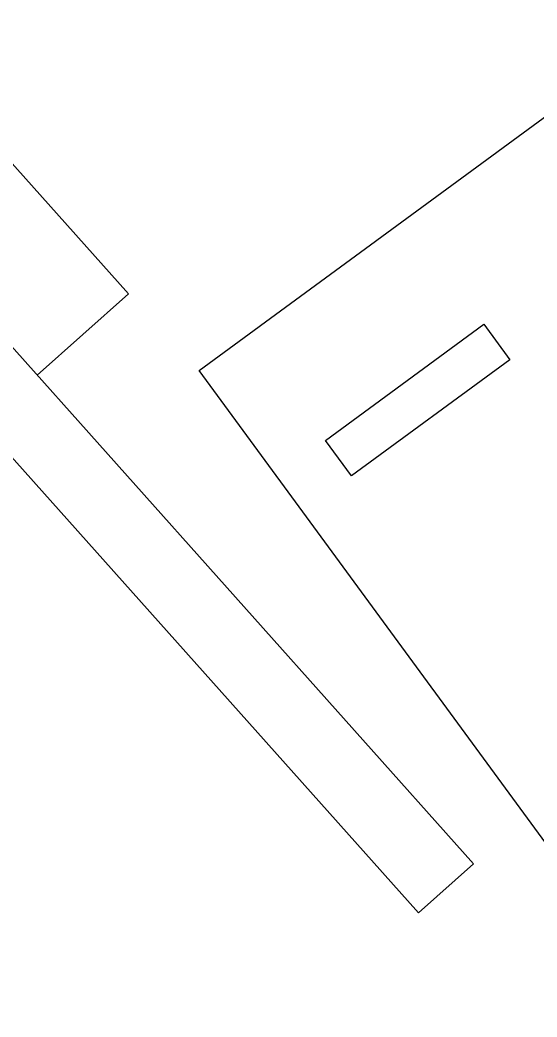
# Model space of a CAD drawing. Header units: millimetres. Extents: x 75184266 to 76346726, y -35850126 to -33679385.
# Drawn here: x 75395521 to 75397275, y -34522563 to -34519179 of the extents above; entities that cross this region are included whole.
import ezdxf

# ---------------------------------------------------------------- set-up
doc = ezdxf.new("R2010")
doc.units = ezdxf.units.MM
doc.header["$LTSCALE"] = 50
doc.header["$MEASUREMENT"] = 0
doc.layers.add('XR-지하3층$0$A-주차', color=9, linetype='CONTINUOUS')
doc.layers.add('건축', color=8, linetype='CONTINUOUS', plot=False)

# ---------------------------------------------------------------- blocks, each defined once
blk = doc.blocks.new('XR-지하3층$0$A$C73B52ADF')
at = {"layer": 'XR-지하3층$0$A-주차', "elevation": 0}
for points in [[(-2037.7, 2465.6), (-37.7, 2465.6), (-37.7, -1134.4), (-2037.7, -1134.4)], [(-1166.3, 2020.7), (-1166.3, 1870.7), (-1832.2, 1870.7), (-1832.2, 2020.7)]]:
    blk.add_lwpolyline(points, close=True, dxfattribs=at)

msp = doc.modelspace()

# ---------------------------------------------------------------- linework, layer by layer
at = {"layer": '건축'}
for p, q in [((75395388.8, -34520169.7), (75397060.1, -34522042.3)), ((75395202.3, -34520336.1), (75396873.6, -34522208.8))]:
    msp.add_line(p, q, dxfattribs=at)
at = {"layer": '건축', "ltscale": 0.5}
for points in [[(75393424.5, -34517345.5), (75395889.8, -34520107.8)], [(75395580.2, -34520384.1), (75395889.8, -34520107.8)], [(75395580.2, -34520384.1), (75395889.8, -34520107.8)], [(75397060.1, -34522042.3), (75396873.6, -34522208.8)]]:
    msp.add_lwpolyline(points, dxfattribs=at)

# ---------------------------------------------------------------- block references
at = {"layer": '건축', "rotation": 36.24761539007821}
msp.add_blockref('XR-지하3층$0$A$C73B52ADF', (75399230, -34521151.7, 0), dxfattribs=at)

doc.saveas('drawing.dxf')
